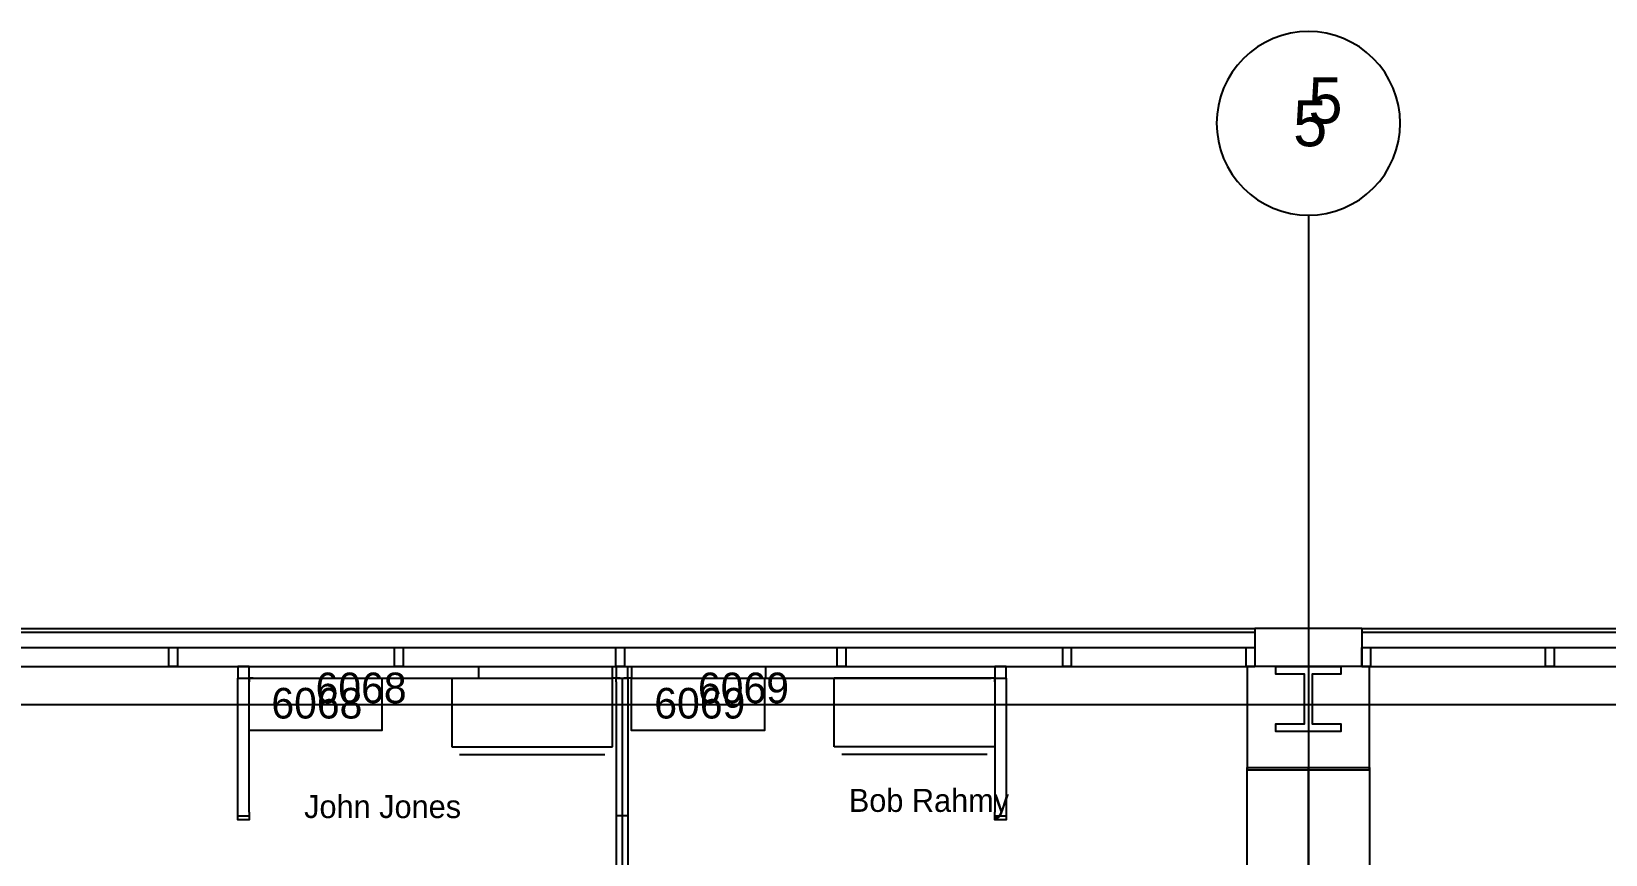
# Model space of a CAD drawing. Header units: millimetres. Extents: x 18694 to 89916, y 18694 to 89916.
# Drawn here: x 50039 to 60495, y 84452 to 89916 of the extents above; entities that cross this region are included whole.
import ezdxf

# ---------------------------------------------------------------- set-up
doc = ezdxf.new("R2010")
doc.units = ezdxf.units.MM
doc.layers.get('0').update_dxf_attribs({"linetype": 'CONTINUOUS'})
for name, color, linetype in [('E-B-FURR', 7, 'CONTINUOUS'), ('E-B-GLAZ', 7, 'CONTINUOUS'), ('E-B-MULL', 7, 'CONTINUOUS'), ('E-B-SHEL', 7, 'CONTINUOUS'), ('E-S-COLM', 7, 'CONTINUOUS'), ('EMPLOYEE', 7, 'CONTINUOUS'), ('FILE_CABINETS', 7, 'CONTINUOUS'), ('GRIDLN', 7, 'CONTINUOUS'), ('PANELS_201', 7, 'CONTINUOUS'), ('RMNUM', 7, 'CONTINUOUS')]:
    doc.layers.add(name, color=color, linetype=linetype)

msp = doc.modelspace()

# ---------------------------------------------------------------- linework, layer by layer
for p, q in [((52832.019686, 85623.4), (52832.019686, 85166.2)), ((52832.019686, 85623.4), (53898.819686, 85623.4)), ((53898.819686, 85166.2), (53898.819686, 85623.4)), ((55371.980265, 85166.2), (55371.980265, 85623.4)), ((56438.780265, 85623.4), (55371.980265, 85623.4)), ((56438.780265, 85623.4), (56438.780265, 85166.2)), ((52832.019686, 85166.2), (53898.819686, 85166.2)), ((52882.819686, 85115.4), (53848.019686, 85115.4)), ((56438.780265, 85166.2), (55371.980265, 85166.2)), ((56387.980265, 85115.4), (55422.780265, 85115.4))]:
    msp.add_line(p, q)
msp.add_lwpolyline([(59131.2, 89306.4), (59128.264609, 89366.151249), (59119.486707, 89425.32706), (59104.950829, 89483.357539), (59084.796963, 89539.68382), (59059.219203, 89593.763451), (59028.463876, 89645.075614), (58992.827172, 89693.126146), (58952.652294, 89737.452294), (58908.326146, 89777.627172), (58860.275614, 89813.263876), (58808.963451, 89844.019203), (58754.88382, 89869.596963), (58698.557539, 89889.750829), (58640.52706, 89904.286707), (58581.351249, 89913.064609), (58521.6, 89916), (58461.848751, 89913.064609), (58402.67294, 89904.286707), (58344.642461, 89889.750829), (58288.31618, 89869.596963), (58234.236549, 89844.019203), (58182.924386, 89813.263876), (58134.873854, 89777.627172), (58090.547706, 89737.452294), (58050.372828, 89693.126146), (58014.736124, 89645.075614), (57983.980797, 89593.763451), (57958.403037, 89539.68382), (57938.249171, 89483.357539), (57923.713293, 89425.32706), (57914.935391, 89366.151249), (57912, 89306.4), (57914.935391, 89246.648751), (57923.713293, 89187.47294), (57938.249171, 89129.442461), (57958.403037, 89073.11618), (57983.980797, 89019.036549), (58014.736124, 88967.724386), (58050.372828, 88919.673854), (58090.547706, 88875.347706), (58134.873854, 88835.172828), (58182.924386, 88799.536124), (58234.236549, 88768.780797), (58288.31618, 88743.203037), (58344.642461, 88723.049171), (58402.67294, 88708.513293), (58461.848751, 88699.735391), (58521.6, 88696.8), (58581.351249, 88699.735391), (58640.52706, 88708.513293), (58698.557539, 88723.049171), (58754.88382, 88743.203037), (58808.963451, 88768.780797), (58860.275614, 88799.536124), (58908.326146, 88835.172828), (58952.652294, 88875.347706), (58992.827172, 88919.673854), (59028.463876, 88967.724386), (59059.219203, 89019.036549), (59084.796963, 89073.11618), (59104.950829, 89129.442461), (59119.486707, 89187.47294), (59128.264609, 89246.648751), (59131.2, 89306.4), (59131.2, 89306.4)], close=True)
at = {"layer": 'E-B-FURR', "color": 6}
for p, q in [((49733.2, 85699.6), (58166, 85699.6)), ((58877.2, 85699.6), (67411.6, 85699.6))]:
    msp.add_line(p, q, dxfattribs=at)
msp.add_lwpolyline([(58928, 85699.6), (58115.2, 85699.6), (58115.2, 85013.8), (58928, 85013.8), (58928, 85699.6), (58928, 85699.6)], close=True, dxfattribs=at)
at = {"layer": 'E-B-GLAZ', "color": 8}
for p, q in [((49733.2, 85953.6), (58166, 85953.6)), ((58877.2, 85953.6), (67411.6, 85953.6)), ((49733.2, 85928.2), (58166, 85928.2)), ((58877.2, 85928.2), (67411.6, 85928.2)), ((49733.2, 85826.6), (58166, 85826.6)), ((58877.2, 85826.6), (67411.6, 85826.6))]:
    msp.add_line(p, q, dxfattribs=at)
at = {"layer": 'E-B-MULL', "color": 8}
for points in [[(51009.55, 85826.6), (51009.55, 85699.6), (50952.4, 85699.6), (50952.4, 85826.6), (51009.55, 85826.6), (51009.55, 85826.6)], [(52508.15, 85826.6), (52508.15, 85699.6), (52451, 85699.6), (52451, 85826.6), (52508.15, 85826.6), (52508.15, 85826.6)], [(53978.175, 85826.6), (53978.175, 85699.6), (53921.025, 85699.6), (53921.025, 85826.6), (53978.175, 85826.6), (53978.175, 85826.6)], [(55448.2, 85826.6), (55448.2, 85699.6), (55391.05, 85699.6), (55391.05, 85826.6), (55448.2, 85826.6), (55448.2, 85826.6)], [(56946.8, 85826.6), (56946.8, 85699.6), (56889.65, 85699.6), (56889.65, 85826.6), (56946.8, 85826.6), (56946.8, 85826.6)], [(58166, 85826.6), (58166, 85699.6), (58108.85, 85699.6), (58108.85, 85826.6), (58166, 85826.6), (58166, 85826.6)], [(58934.35, 85826.6), (58934.35, 85699.6), (58877.2, 85699.6), (58877.2, 85826.6), (58934.35, 85826.6), (58934.35, 85826.6)], [(60153.55, 85826.6), (60153.55, 85699.6), (60096.4, 85699.6), (60096.4, 85826.6), (60153.55, 85826.6), (60153.55, 85826.6)]]:
    msp.add_lwpolyline(points, close=True, dxfattribs=at)
at = {"layer": 'E-B-SHEL', "color": 2}
for p, q in [((58166, 85953.6), (58166, 85699.6)), ((58877.2, 85953.6), (58166, 85953.6)), ((58877.2, 85953.6), (58877.2, 85699.6)), ((58877.2, 85699.6), (58166, 85699.6))]:
    msp.add_line(p, q, dxfattribs=at)
at = {"layer": 'E-S-COLM', "color": 8}
msp.add_lwpolyline([(58305.971653, 85650.545463), (58306.046227, 85701.345412), (58737.84577, 85700.711453), (58737.77117, 85649.911504), (58547.271374, 85650.191209), (58546.786589, 85319.991564), (58737.286386, 85319.71186), (58737.211812, 85268.911936), (58305.412269, 85269.545869), (58305.486869, 85320.345818), (58495.98664, 85320.066139), (58496.47145, 85650.265783), (58305.971653, 85650.545463), (58305.971653, 85650.545463)], close=True, dxfattribs=at)
at = {"layer": 'FILE_CABINETS', "color": 1}
msp.add_line((58524.775, 79991.95203), (58521.6, 85029.298394), dxfattribs=at)
msp.add_lwpolyline([(58115.2, 79991.95203), (58115.2, 85029.298394), (58928, 85029.298394), (58934.35, 79991.95203), (58115.2, 79991.95203), (58115.2, 79991.95203)], close=True, dxfattribs=at)
at = {"layer": 'GRIDLN', "color": 9}
for p, q in [((58521.6, 88696.8), (58521.6, 18694.4)), ((88696.8, 85445.6), (18694.4, 85445.6))]:
    msp.add_line(p, q, dxfattribs=at)
at = {"layer": 'PANELS_201', "color": 6}
for p, q in [((52984.419736, 85699.6), (53035.219736, 85699.6)), ((53009.819736, 85699.6), (53009.819736, 85623.4)), ((53924.219685, 85699.6), (53924.219685, 85623.4)), ((54000.4, 85623.366447), (54000.4, 85699.566447)), ((54889.399949, 85699.566447), (54940.199949, 85699.566447)), ((54914.799949, 85699.566447), (54914.799949, 85623.366447)), ((52984.419736, 85623.4), (53035.219736, 85623.4)), ((54889.399949, 85623.366447), (54940.199949, 85623.366447))]:
    msp.add_line(p, q, dxfattribs=at)
for points in [[(51485.819736, 85699.6), (51409.619736, 85699.6), (51409.619736, 85623.4)], [(51511.219736, 85623.4), (51485.819736, 85623.4), (51485.819736, 85699.6), (51511.219736, 85699.6)], [(51511.219736, 85699.6), (52984.419736, 85699.6)], [(53035.219736, 85699.6), (53898.819685, 85699.6)], [(53898.8, 85699.566447), (53924.2, 85699.566447), (53924.2, 85623.366447), (53898.8, 85623.366447)], [(53949.619685, 85623.4), (53924.219685, 85623.4), (53898.819685, 85623.4), (53898.819685, 85699.6), (53949.619685, 85699.6)], [(53924.2, 85699.566447), (54000.4, 85699.566447)], [(53975, 85699.566447), (54000.4, 85699.566447), (54025.8, 85699.566447), (54025.8, 85623.366447), (53975, 85623.366447)], [(54025.8, 85623.366447), (54000.4, 85623.366447), (54000.4, 85699.566447), (54025.8, 85699.566447)], [(54025.8, 85699.566447), (54889.399949, 85699.566447)], [(54940.180264, 85699.6), (56413.380264, 85699.6)], [(56413.380264, 85699.6), (56438.780264, 85699.6), (56438.780264, 85623.4), (56413.380264, 85623.4)], [(56514.980264, 85623.4), (56514.980264, 85699.6), (56438.780264, 85699.6)], [(51409.619736, 85598), (51409.619736, 85623.4), (51485.819736, 85623.4), (51485.819736, 85598)], [(51409.619736, 84734.400051), (51409.619736, 85598)], [(51485.819736, 84734.400051), (51485.819736, 85598)], [(51511.219736, 85623.4), (52984.419736, 85623.4)], [(53035.219736, 85623.4), (53898.819685, 85623.4)], [(53924.2, 85597.966447), (53924.2, 85623.366447), (54000.4, 85623.366447), (54000.4, 85597.966447)], [(53924.2, 85597.966447), (53924.2, 84734.366447)], [(53962.3, 85623.366447), (53962.3, 84708.966447)], [(54000.4, 85597.966447), (54000.4, 84734.366447)], [(54025.8, 85623.366447), (54889.399949, 85623.366447)], [(54940.180264, 85623.4), (56413.380264, 85623.4)], [(56438.780264, 85598), (56438.780264, 85623.4), (56514.980264, 85623.4), (56514.980264, 85598)], [(56438.780264, 85598), (56438.780264, 84734.400051)], [(56514.980264, 85598), (56514.980264, 84734.400051)], [(51485.819736, 84734.400051), (51485.819736, 84709.000051), (51485.819736, 84683.600051), (51409.619736, 84683.600051), (51409.619736, 84734.400051)], [(51409.619736, 84709.000051), (51485.819736, 84709.000051)], [(53924.2, 84734.366447), (53924.2, 84683.566447)], [(54000.4, 84708.966447), (53924.2, 84708.966447)], [(53962.3, 84708.966447), (53962.3, 83184.966447)], [(54000.4, 84734.366447), (54000.4, 84683.566447)], [(56514.980264, 84734.400051), (56514.980264, 84709.000051), (56514.980264, 84683.600051), (56438.780264, 84683.600051), (56438.780264, 84734.400051)], [(56438.780264, 84709.000051), (56514.980264, 84709.000051)], [(53924.2, 84683.566447), (53924.2, 83210.366447)], [(54000.4, 84683.566447), (54000.4, 83210.366447)]]:
    msp.add_lwpolyline(points, dxfattribs=at)
at = {"layer": 'RMNUM', "color": 30}
for points in [[(51485.819736, 85623.4), (52367.748706, 85623.4), (52367.748706, 85276.500313), (51485.819736, 85276.500313), (51485.819736, 85623.4)], [(54025.8, 85623.366447), (54907.72897, 85623.366447), (54907.72897, 85276.466759), (54025.8, 85276.466759), (54025.8, 85623.366447)]]:
    msp.add_lwpolyline(points, dxfattribs=at)

# ---------------------------------------------------------------- texts
for p in [(58521.6, 89306.4), (58420, 89154)]:
    msp.add_text('5', height=304.8).set_placement(p)
at = {"layer": 'EMPLOYEE', "color": 1}
for s, p in [('John Jones', (51850.529566, 84694.36337)), ('Bob Rahmy', (55468.630482, 84735.382294))]:
    msp.add_text(s, height=152.4, dxfattribs=at).set_placement(p)
at = {"layer": 'RMNUM', "color": 30}
for s, p in [('6068', (51926.784234, 85456.760633)), ('6069', (54466.764498, 85456.72708)), ('6068', (51632.869948, 85355.160633)), ('6069', (54176.478784, 85355.12708))]:
    msp.add_text(s, height=203.2, dxfattribs=at).set_placement(p)

doc.saveas('drawing.dxf')
